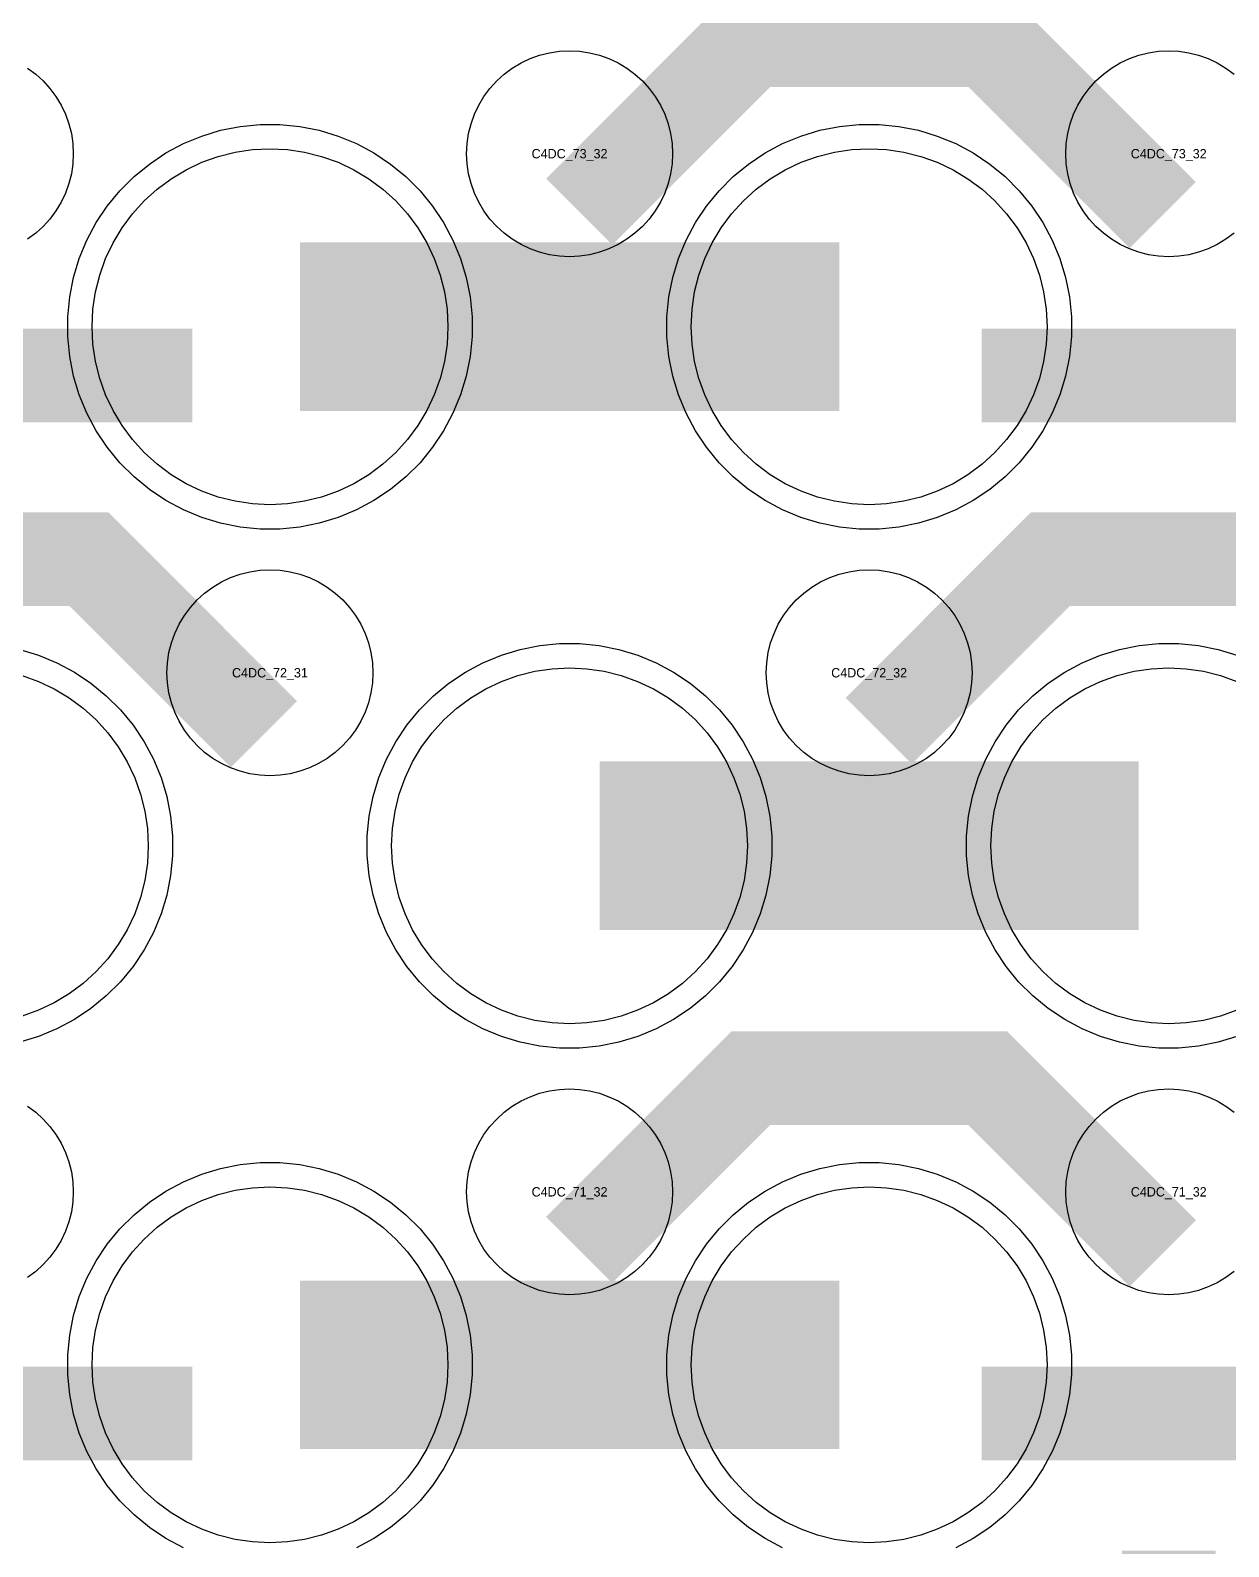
# Model space of a CAD drawing. Extents: x -11880 to 11880, y -14992 to 14992.
# Drawn here: x -1904 to -1584, y -5050.1 to -4645.3 of the extents above; entities that cross this region are included whole.
import ezdxf
from ezdxf.enums import TextEntityAlignment as Align

# ---------------------------------------------------------------- set-up
doc = ezdxf.new("R2010")
doc.units = 0
doc.header["$MEASUREMENT"] = 0
for name, color, linetype in [('GDS_775_DT_237', 138, 'CONTINUOUS'), ('RDL1_FS', 34, 'CONTINUOUS'), ('RDL_BS', 160, 'CONTINUOUS')]:
    doc.layers.add(name, color=color, linetype=linetype)

msp = doc.modelspace()

# ---------------------------------------------------------------- linework, layer by layer
at = {"layer": 'RDL1_FS'}
for points in [[(-1840, -4771.894), (-1844.657, -4771.665), (-1849.268, -4770.981), (-1853.791, -4769.849), (-1858.181, -4768.277), (-1862.395, -4766.285), (-1866.395, -4763.887), (-1870.14, -4761.109), (-1873.594, -4757.979), (-1876.724, -4754.525), (-1879.502, -4750.78), (-1881.9, -4746.78), (-1883.892, -4742.566), (-1885.464, -4738.176), (-1886.596, -4733.653), (-1887.28, -4729.042), (-1887.509, -4724.385), (-1887.28, -4719.728), (-1886.596, -4715.117), (-1885.464, -4710.594), (-1883.892, -4706.204), (-1881.9, -4701.99), (-1879.502, -4697.99), (-1876.724, -4694.245), (-1873.594, -4690.791), (-1870.14, -4687.661), (-1866.395, -4684.883), (-1862.395, -4682.485), (-1858.181, -4680.493), (-1853.791, -4678.921), (-1849.268, -4677.789), (-1844.657, -4677.105), (-1840, -4676.876), (-1835.343, -4677.105), (-1830.732, -4677.789), (-1826.209, -4678.921), (-1821.819, -4680.493), (-1817.605, -4682.485), (-1813.605, -4684.883), (-1809.86, -4687.661), (-1806.406, -4690.791), (-1803.276, -4694.245), (-1800.498, -4697.99), (-1798.1, -4701.99), (-1796.108, -4706.204), (-1794.536, -4710.594), (-1793.404, -4715.117), (-1792.72, -4719.728), (-1792.491, -4724.385), (-1792.72, -4729.042), (-1793.404, -4733.653), (-1794.536, -4738.176), (-1796.108, -4742.566), (-1798.1, -4746.78), (-1800.498, -4750.78), (-1803.276, -4754.525), (-1806.406, -4757.979), (-1809.86, -4761.109), (-1813.605, -4763.887), (-1817.605, -4766.285), (-1821.819, -4768.277), (-1826.209, -4769.849), (-1830.732, -4770.981), (-1835.343, -4771.665)], [(-1680, -4771.894), (-1684.657, -4771.665), (-1689.268, -4770.981), (-1693.791, -4769.849), (-1698.181, -4768.277), (-1702.395, -4766.285), (-1706.395, -4763.887), (-1710.14, -4761.109), (-1713.594, -4757.979), (-1716.724, -4754.525), (-1719.502, -4750.78), (-1721.9, -4746.78), (-1723.892, -4742.566), (-1725.464, -4738.176), (-1726.596, -4733.653), (-1727.28, -4729.042), (-1727.509, -4724.385), (-1727.28, -4719.728), (-1726.596, -4715.117), (-1725.464, -4710.594), (-1723.892, -4706.204), (-1721.9, -4701.99), (-1719.502, -4697.99), (-1716.724, -4694.245), (-1713.594, -4690.791), (-1710.14, -4687.661), (-1706.395, -4684.883), (-1702.395, -4682.485), (-1698.181, -4680.493), (-1693.791, -4678.921), (-1689.268, -4677.789), (-1684.657, -4677.105), (-1680, -4676.876), (-1675.343, -4677.105), (-1670.732, -4677.789), (-1666.209, -4678.921), (-1661.819, -4680.493), (-1657.605, -4682.485), (-1653.605, -4684.883), (-1649.86, -4687.661), (-1646.406, -4690.791), (-1643.276, -4694.245), (-1640.498, -4697.99), (-1638.1, -4701.99), (-1636.108, -4706.204), (-1634.536, -4710.594), (-1633.404, -4715.117), (-1632.72, -4719.728), (-1632.491, -4724.385), (-1632.72, -4729.042), (-1633.404, -4733.653), (-1634.536, -4738.176), (-1636.108, -4742.566), (-1638.1, -4746.78), (-1640.498, -4750.78), (-1643.276, -4754.525), (-1646.406, -4757.979), (-1649.86, -4761.109), (-1653.605, -4763.887), (-1657.605, -4766.285), (-1661.819, -4768.277), (-1666.209, -4769.849), (-1670.732, -4770.981), (-1675.343, -4771.665)], [(-1760, -4910.459), (-1764.657, -4910.23), (-1769.268, -4909.546), (-1773.791, -4908.414), (-1778.181, -4906.842), (-1782.395, -4904.85), (-1786.395, -4902.452), (-1790.14, -4899.674), (-1793.594, -4896.544), (-1796.724, -4893.09), (-1799.502, -4889.345), (-1801.9, -4885.345), (-1803.892, -4881.131), (-1805.464, -4876.741), (-1806.596, -4872.218), (-1807.28, -4867.607), (-1807.509, -4862.95), (-1807.28, -4858.293), (-1806.596, -4853.682), (-1805.464, -4849.159), (-1803.892, -4844.769), (-1801.9, -4840.555), (-1799.502, -4836.555), (-1796.724, -4832.81), (-1793.594, -4829.356), (-1790.14, -4826.226), (-1786.395, -4823.448), (-1782.395, -4821.05), (-1778.181, -4819.058), (-1773.791, -4817.486), (-1769.268, -4816.354), (-1764.657, -4815.67), (-1760, -4815.441), (-1755.343, -4815.67), (-1750.732, -4816.354), (-1746.209, -4817.486), (-1741.819, -4819.058), (-1737.605, -4821.05), (-1733.605, -4823.448), (-1729.86, -4826.226), (-1726.406, -4829.356), (-1723.276, -4832.81), (-1720.498, -4836.555), (-1718.1, -4840.555), (-1716.108, -4844.769), (-1714.536, -4849.159), (-1713.404, -4853.682), (-1712.72, -4858.293), (-1712.491, -4862.95), (-1712.72, -4867.607), (-1713.404, -4872.218), (-1714.536, -4876.741), (-1716.108, -4881.131), (-1718.1, -4885.345), (-1720.498, -4889.345), (-1723.276, -4893.09), (-1726.406, -4896.544), (-1729.86, -4899.674), (-1733.605, -4902.452), (-1737.605, -4904.85), (-1741.819, -4906.842), (-1746.209, -4908.414), (-1750.732, -4909.546), (-1755.343, -4910.23)], [(-1840, -5049.024), (-1844.657, -5048.795), (-1849.268, -5048.111), (-1853.791, -5046.979), (-1858.181, -5045.407), (-1862.395, -5043.415), (-1866.395, -5041.017), (-1870.14, -5038.239), (-1873.594, -5035.109), (-1876.724, -5031.655), (-1879.502, -5027.91), (-1881.9, -5023.91), (-1883.892, -5019.696), (-1885.464, -5015.306), (-1886.596, -5010.783), (-1887.28, -5006.172), (-1887.509, -5001.515), (-1887.28, -4996.858), (-1886.596, -4992.247), (-1885.464, -4987.724), (-1883.892, -4983.334), (-1881.9, -4979.12), (-1879.502, -4975.12), (-1876.724, -4971.375), (-1873.594, -4967.921), (-1870.14, -4964.791), (-1866.395, -4962.013), (-1862.395, -4959.615), (-1858.181, -4957.623), (-1853.791, -4956.051), (-1849.268, -4954.919), (-1844.657, -4954.235), (-1840, -4954.006), (-1835.343, -4954.235), (-1830.732, -4954.919), (-1826.209, -4956.051), (-1821.819, -4957.623), (-1817.605, -4959.615), (-1813.605, -4962.013), (-1809.86, -4964.791), (-1806.406, -4967.921), (-1803.276, -4971.375), (-1800.498, -4975.12), (-1798.1, -4979.12), (-1796.108, -4983.334), (-1794.536, -4987.724), (-1793.404, -4992.247), (-1792.72, -4996.858), (-1792.491, -5001.515), (-1792.72, -5006.172), (-1793.404, -5010.783), (-1794.536, -5015.306), (-1796.108, -5019.696), (-1798.1, -5023.91), (-1800.498, -5027.91), (-1803.276, -5031.655), (-1806.406, -5035.109), (-1809.86, -5038.239), (-1813.605, -5041.017), (-1817.605, -5043.415), (-1821.819, -5045.407), (-1826.209, -5046.979), (-1830.732, -5048.111), (-1835.343, -5048.795)], [(-1680, -5049.024), (-1684.657, -5048.795), (-1689.268, -5048.111), (-1693.791, -5046.979), (-1698.181, -5045.407), (-1702.395, -5043.415), (-1706.395, -5041.017), (-1710.14, -5038.239), (-1713.594, -5035.109), (-1716.724, -5031.655), (-1719.502, -5027.91), (-1721.9, -5023.91), (-1723.892, -5019.696), (-1725.464, -5015.306), (-1726.596, -5010.783), (-1727.28, -5006.172), (-1727.509, -5001.515), (-1727.28, -4996.858), (-1726.596, -4992.247), (-1725.464, -4987.724), (-1723.892, -4983.334), (-1721.9, -4979.12), (-1719.502, -4975.12), (-1716.724, -4971.375), (-1713.594, -4967.921), (-1710.14, -4964.791), (-1706.395, -4962.013), (-1702.395, -4959.615), (-1698.181, -4957.623), (-1693.791, -4956.051), (-1689.268, -4954.919), (-1684.657, -4954.235), (-1680, -4954.006), (-1675.343, -4954.235), (-1670.732, -4954.919), (-1666.209, -4956.051), (-1661.819, -4957.623), (-1657.605, -4959.615), (-1653.605, -4962.013), (-1649.86, -4964.791), (-1646.406, -4967.921), (-1643.276, -4971.375), (-1640.498, -4975.12), (-1638.1, -4979.12), (-1636.108, -4983.334), (-1634.536, -4987.724), (-1633.404, -4992.247), (-1632.72, -4996.858), (-1632.491, -5001.515), (-1632.72, -5006.172), (-1633.404, -5010.783), (-1634.536, -5015.306), (-1636.108, -5019.696), (-1638.1, -5023.91), (-1640.498, -5027.91), (-1643.276, -5031.655), (-1646.406, -5035.109), (-1649.86, -5038.239), (-1653.605, -5041.017), (-1657.605, -5043.415), (-1661.819, -5045.407), (-1666.209, -5046.979), (-1670.732, -5048.111), (-1675.343, -5048.795)]]:
    msp.add_lwpolyline(points, close=True, dxfattribs=at)
for points in [[(-1831.998, -4724.385, 45, 45, 0), (-1759.998, -4724.385, 45, 45, 0)], [(-1759.998, -4724.385, 45, 45, 0), (-1687.998, -4724.385, 45, 45, 0)], [(-1751.998, -4862.95, 45, 45, 0), (-1679.998, -4862.95, 45, 45, 0)], [(-1679.998, -4862.95, 45, 45, 0), (-1607.998, -4862.95, 45, 45, 0)], [(-1831.998, -5001.515, 45, 45, 0), (-1759.998, -5001.515, 45, 45, 0)], [(-1759.998, -5001.515, 45, 45, 0), (-1687.998, -5001.515, 45, 45, 0)]]:
    msp.add_lwpolyline(points, format="xyseb", dxfattribs=at)
msp.add_lwpolyline([(-1581.819, -4906.842), (-1586.209, -4908.414), (-1590.732, -4909.546), (-1595.343, -4910.23), (-1600, -4910.459), (-1604.657, -4910.23), (-1609.268, -4909.546), (-1613.791, -4908.414), (-1618.181, -4906.842), (-1622.395, -4904.85), (-1626.395, -4902.452), (-1630.14, -4899.674), (-1633.594, -4896.544), (-1636.724, -4893.09), (-1639.502, -4889.345), (-1641.9, -4885.345), (-1643.892, -4881.131), (-1645.464, -4876.741), (-1646.596, -4872.218), (-1647.28, -4867.607), (-1647.509, -4862.95), (-1647.28, -4858.293), (-1646.596, -4853.682), (-1645.464, -4849.159), (-1643.892, -4844.769), (-1641.9, -4840.555), (-1639.502, -4836.555), (-1636.724, -4832.81), (-1633.594, -4829.356), (-1630.14, -4826.226), (-1626.395, -4823.448), (-1622.395, -4821.05), (-1618.181, -4819.058), (-1613.791, -4817.486), (-1609.268, -4816.354), (-1604.657, -4815.67), (-1600, -4815.441), (-1595.343, -4815.67), (-1590.732, -4816.354), (-1586.209, -4817.486), (-1581.819, -4819.058)], dxfattribs=at)
at = {"layer": 'RDL1_FS', "color": 240, "true_color": 0xed1f24}
msp.add_lwpolyline([(-1906.209, -4817.486), (-1901.819, -4819.058), (-1897.605, -4821.05), (-1893.605, -4823.448), (-1889.86, -4826.226), (-1886.406, -4829.356), (-1883.276, -4832.81), (-1880.498, -4836.555), (-1878.1, -4840.555), (-1876.108, -4844.769), (-1874.536, -4849.159), (-1873.404, -4853.682), (-1872.72, -4858.293), (-1872.491, -4862.95), (-1872.72, -4867.607), (-1873.404, -4872.218), (-1874.536, -4876.741), (-1876.108, -4881.131), (-1878.1, -4885.345), (-1880.498, -4889.345), (-1883.276, -4893.09), (-1886.406, -4896.544), (-1889.86, -4899.674), (-1893.605, -4902.452), (-1897.605, -4904.85), (-1901.819, -4906.842), (-1906.209, -4908.414)], dxfattribs=at)
at = {"layer": 'RDL_BS'}
for points in [[(-1757.438, -4693.699, 25, 25, 0), (-1711.623, -4647.884, 25, 25, 0), (-1678.07, -4647.884, 25, 25, 0)], [(-1601.599, -4694.598, 25, 25, 0), (-1648.313, -4647.884, 25, 25, 0), (-1678.071, -4647.884, 25, 25, 0)], [(-1969.984, -4737.398, 25, 25, 0), (-1860.719, -4737.398, 25, 25, 0)], [(-1649.984, -4737.398, 25, 25, 0), (-1540.719, -4737.398, 25, 25, 0)], [(-1841.599, -4833.163, 25, 25, 0), (-1888.313, -4786.449, 25, 25, 0), (-1918.071, -4786.449, 25, 25, 0)], [(-1677.438, -4832.264, 25, 25, 0), (-1631.623, -4786.449, 25, 25, 0), (-1598.07, -4786.449, 25, 25, 0)], [(-1521.599, -4833.163, 25, 25, 0), (-1568.313, -4786.449, 25, 25, 0), (-1598.071, -4786.449, 25, 25, 0)], [(-1757.438, -4970.829, 25, 25, 0), (-1711.623, -4925.014, 25, 25, 0), (-1678.07, -4925.014, 25, 25, 0)], [(-1601.599, -4971.728, 25, 25, 0), (-1648.313, -4925.014, 25, 25, 0), (-1678.071, -4925.014, 25, 25, 0)], [(-1969.984, -5014.528, 25, 25, 0), (-1860.719, -5014.528, 25, 25, 0)], [(-1649.984, -5014.528, 25, 25, 0), (-1540.719, -5014.528, 25, 25, 0)], [(-1600, -5165.08, 25, 25, 0), (-1600, -5051.079, 25, 25, 0)]]:
    msp.add_lwpolyline(points, format="xyseb", dxfattribs=at)
for points in [[(-1760, -4705.691), (-1762.693, -4705.559), (-1765.365, -4705.163), (-1767.984, -4704.506), (-1770.519, -4703.599), (-1772.956, -4702.447), (-1775.28, -4701.054), (-1777.443, -4699.451), (-1779.442, -4697.639), (-1781.254, -4695.64), (-1782.857, -4693.477), (-1784.25, -4691.153), (-1785.402, -4688.716), (-1786.309, -4686.181), (-1786.966, -4683.562), (-1787.362, -4680.89), (-1787.494, -4678.197), (-1787.362, -4675.504), (-1786.966, -4672.832), (-1786.309, -4670.213), (-1785.402, -4667.678), (-1784.25, -4665.241), (-1782.857, -4662.917), (-1781.254, -4660.754), (-1779.442, -4658.755), (-1777.443, -4656.943), (-1775.28, -4655.34), (-1772.956, -4653.947), (-1770.519, -4652.795), (-1767.984, -4651.888), (-1765.365, -4651.231), (-1762.693, -4650.835), (-1760, -4650.703), (-1757.307, -4650.835), (-1754.635, -4651.231), (-1752.016, -4651.888), (-1749.481, -4652.795), (-1747.044, -4653.947), (-1744.72, -4655.34), (-1742.557, -4656.943), (-1740.558, -4658.755), (-1738.746, -4660.754), (-1737.143, -4662.917), (-1735.75, -4665.241), (-1734.598, -4667.678), (-1733.691, -4670.213), (-1733.034, -4672.832), (-1732.638, -4675.504), (-1732.506, -4678.197), (-1732.638, -4680.89), (-1733.034, -4683.562), (-1733.691, -4686.181), (-1734.598, -4688.716), (-1735.75, -4691.153), (-1737.143, -4693.477), (-1738.746, -4695.64), (-1740.558, -4697.639), (-1742.557, -4699.451), (-1744.72, -4701.054), (-1747.044, -4702.447), (-1749.481, -4703.599), (-1752.016, -4704.506), (-1754.635, -4705.163), (-1757.307, -4705.559)], [(-1842.644, -4778.385), (-1847.938, -4777.868), (-1853.165, -4776.822), (-1858.205, -4775.291), (-1863.115, -4773.26), (-1867.777, -4770.768), (-1872.191, -4767.821), (-1876.292, -4764.459), (-1880.074, -4760.677), (-1883.436, -4756.576), (-1886.383, -4752.162), (-1888.875, -4747.5), (-1890.906, -4742.59), (-1892.437, -4737.55), (-1893.483, -4732.323), (-1894, -4727.029), (-1894, -4721.741), (-1893.483, -4716.447), (-1892.437, -4711.22), (-1890.906, -4706.18), (-1888.875, -4701.27), (-1886.383, -4696.608), (-1883.436, -4692.194), (-1880.074, -4688.093), (-1876.292, -4684.311), (-1872.191, -4680.949), (-1867.777, -4678.002), (-1863.115, -4675.51), (-1858.205, -4673.479), (-1853.165, -4671.948), (-1847.938, -4670.902), (-1842.644, -4670.385), (-1837.356, -4670.385), (-1832.062, -4670.902), (-1826.835, -4671.948), (-1821.795, -4673.479), (-1816.885, -4675.51), (-1812.223, -4678.002), (-1807.809, -4680.949), (-1803.708, -4684.311), (-1799.926, -4688.093), (-1796.564, -4692.194), (-1793.617, -4696.608), (-1791.125, -4701.27), (-1789.094, -4706.18), (-1787.563, -4711.22), (-1786.517, -4716.447), (-1786, -4721.741), (-1786, -4727.029), (-1786.517, -4732.323), (-1787.563, -4737.55), (-1789.094, -4742.59), (-1791.125, -4747.5), (-1793.617, -4752.162), (-1796.564, -4756.576), (-1799.926, -4760.677), (-1803.708, -4764.459), (-1807.809, -4767.821), (-1812.223, -4770.768), (-1816.885, -4773.26), (-1821.795, -4775.291), (-1826.835, -4776.822), (-1832.062, -4777.868), (-1837.356, -4778.385)], [(-1682.644, -4778.385), (-1687.938, -4777.868), (-1693.165, -4776.822), (-1698.205, -4775.291), (-1703.115, -4773.26), (-1707.777, -4770.768), (-1712.191, -4767.821), (-1716.292, -4764.459), (-1720.074, -4760.677), (-1723.436, -4756.576), (-1726.383, -4752.162), (-1728.875, -4747.5), (-1730.906, -4742.59), (-1732.437, -4737.55), (-1733.483, -4732.323), (-1734, -4727.029), (-1734, -4721.741), (-1733.483, -4716.447), (-1732.437, -4711.22), (-1730.906, -4706.18), (-1728.875, -4701.27), (-1726.383, -4696.608), (-1723.436, -4692.194), (-1720.074, -4688.093), (-1716.292, -4684.311), (-1712.191, -4680.949), (-1707.777, -4678.002), (-1703.115, -4675.51), (-1698.205, -4673.479), (-1693.165, -4671.948), (-1687.938, -4670.902), (-1682.644, -4670.385), (-1677.356, -4670.385), (-1672.062, -4670.902), (-1666.835, -4671.948), (-1661.795, -4673.479), (-1656.885, -4675.51), (-1652.223, -4678.002), (-1647.809, -4680.949), (-1643.708, -4684.311), (-1639.926, -4688.093), (-1636.564, -4692.194), (-1633.617, -4696.608), (-1631.125, -4701.27), (-1629.094, -4706.18), (-1627.563, -4711.22), (-1626.517, -4716.447), (-1626, -4721.741), (-1626, -4727.029), (-1626.517, -4732.323), (-1627.563, -4737.55), (-1629.094, -4742.59), (-1631.125, -4747.5), (-1633.617, -4752.162), (-1636.564, -4756.576), (-1639.926, -4760.677), (-1643.708, -4764.459), (-1647.809, -4767.821), (-1652.223, -4770.768), (-1656.885, -4773.26), (-1661.795, -4775.291), (-1666.835, -4776.822), (-1672.062, -4777.868), (-1677.356, -4778.385)], [(-1840, -4844.256), (-1842.693, -4844.124), (-1845.365, -4843.728), (-1847.984, -4843.071), (-1850.519, -4842.164), (-1852.956, -4841.012), (-1855.28, -4839.619), (-1857.443, -4838.016), (-1859.442, -4836.204), (-1861.254, -4834.205), (-1862.857, -4832.042), (-1864.25, -4829.718), (-1865.402, -4827.281), (-1866.309, -4824.746), (-1866.966, -4822.127), (-1867.362, -4819.455), (-1867.494, -4816.762), (-1867.362, -4814.069), (-1866.966, -4811.397), (-1866.309, -4808.778), (-1865.402, -4806.243), (-1864.25, -4803.806), (-1862.857, -4801.482), (-1861.254, -4799.319), (-1859.442, -4797.32), (-1857.443, -4795.508), (-1855.28, -4793.905), (-1852.956, -4792.512), (-1850.519, -4791.36), (-1847.984, -4790.453), (-1845.365, -4789.796), (-1842.693, -4789.4), (-1840, -4789.268), (-1837.307, -4789.4), (-1834.635, -4789.796), (-1832.016, -4790.453), (-1829.481, -4791.36), (-1827.044, -4792.512), (-1824.72, -4793.905), (-1822.557, -4795.508), (-1820.558, -4797.32), (-1818.746, -4799.319), (-1817.143, -4801.482), (-1815.75, -4803.806), (-1814.598, -4806.243), (-1813.691, -4808.778), (-1813.034, -4811.397), (-1812.638, -4814.069), (-1812.506, -4816.762), (-1812.638, -4819.455), (-1813.034, -4822.127), (-1813.691, -4824.746), (-1814.598, -4827.281), (-1815.75, -4829.718), (-1817.143, -4832.042), (-1818.746, -4834.205), (-1820.558, -4836.204), (-1822.557, -4838.016), (-1824.72, -4839.619), (-1827.044, -4841.012), (-1829.481, -4842.164), (-1832.016, -4843.071), (-1834.635, -4843.728), (-1837.307, -4844.124)], [(-1680, -4844.256), (-1682.693, -4844.124), (-1685.365, -4843.728), (-1687.984, -4843.071), (-1690.519, -4842.164), (-1692.956, -4841.012), (-1695.28, -4839.619), (-1697.443, -4838.016), (-1699.442, -4836.204), (-1701.254, -4834.205), (-1702.857, -4832.042), (-1704.25, -4829.718), (-1705.402, -4827.281), (-1706.309, -4824.746), (-1706.966, -4822.127), (-1707.362, -4819.455), (-1707.494, -4816.762), (-1707.362, -4814.069), (-1706.966, -4811.397), (-1706.309, -4808.778), (-1705.402, -4806.243), (-1704.25, -4803.806), (-1702.857, -4801.482), (-1701.254, -4799.319), (-1699.442, -4797.32), (-1697.443, -4795.508), (-1695.28, -4793.905), (-1692.956, -4792.512), (-1690.519, -4791.36), (-1687.984, -4790.453), (-1685.365, -4789.796), (-1682.693, -4789.4), (-1680, -4789.268), (-1677.307, -4789.4), (-1674.635, -4789.796), (-1672.016, -4790.453), (-1669.481, -4791.36), (-1667.044, -4792.512), (-1664.72, -4793.905), (-1662.557, -4795.508), (-1660.558, -4797.32), (-1658.746, -4799.319), (-1657.143, -4801.482), (-1655.75, -4803.806), (-1654.598, -4806.243), (-1653.691, -4808.778), (-1653.034, -4811.397), (-1652.638, -4814.069), (-1652.506, -4816.762), (-1652.638, -4819.455), (-1653.034, -4822.127), (-1653.691, -4824.746), (-1654.598, -4827.281), (-1655.75, -4829.718), (-1657.143, -4832.042), (-1658.746, -4834.205), (-1660.558, -4836.204), (-1662.557, -4838.016), (-1664.72, -4839.619), (-1667.044, -4841.012), (-1669.481, -4842.164), (-1672.016, -4843.071), (-1674.635, -4843.728), (-1677.307, -4844.124)], [(-1762.644, -4916.95), (-1767.938, -4916.433), (-1773.165, -4915.387), (-1778.205, -4913.856), (-1783.115, -4911.825), (-1787.777, -4909.333), (-1792.191, -4906.386), (-1796.292, -4903.024), (-1800.074, -4899.242), (-1803.436, -4895.141), (-1806.383, -4890.727), (-1808.875, -4886.065), (-1810.906, -4881.155), (-1812.437, -4876.115), (-1813.483, -4870.888), (-1814, -4865.594), (-1814, -4860.306), (-1813.483, -4855.012), (-1812.437, -4849.785), (-1810.906, -4844.745), (-1808.875, -4839.835), (-1806.383, -4835.173), (-1803.436, -4830.759), (-1800.074, -4826.658), (-1796.292, -4822.876), (-1792.191, -4819.514), (-1787.777, -4816.567), (-1783.115, -4814.075), (-1778.205, -4812.044), (-1773.165, -4810.513), (-1767.938, -4809.467), (-1762.644, -4808.95), (-1757.356, -4808.95), (-1752.062, -4809.467), (-1746.835, -4810.513), (-1741.795, -4812.044), (-1736.885, -4814.075), (-1732.223, -4816.567), (-1727.809, -4819.514), (-1723.708, -4822.876), (-1719.926, -4826.658), (-1716.564, -4830.759), (-1713.617, -4835.173), (-1711.125, -4839.835), (-1709.094, -4844.745), (-1707.563, -4849.785), (-1706.517, -4855.012), (-1706, -4860.306), (-1706, -4865.594), (-1706.517, -4870.888), (-1707.563, -4876.115), (-1709.094, -4881.155), (-1711.125, -4886.065), (-1713.617, -4890.727), (-1716.564, -4895.141), (-1719.926, -4899.242), (-1723.708, -4903.024), (-1727.809, -4906.386), (-1732.223, -4909.333), (-1736.885, -4911.825), (-1741.795, -4913.856), (-1746.835, -4915.387), (-1752.062, -4916.433), (-1757.356, -4916.95)], [(-1760, -4982.821), (-1762.693, -4982.689), (-1765.365, -4982.293), (-1767.984, -4981.636), (-1770.519, -4980.729), (-1772.956, -4979.577), (-1775.28, -4978.184), (-1777.443, -4976.581), (-1779.442, -4974.769), (-1781.254, -4972.77), (-1782.857, -4970.607), (-1784.25, -4968.283), (-1785.402, -4965.846), (-1786.309, -4963.311), (-1786.966, -4960.692), (-1787.362, -4958.02), (-1787.494, -4955.327), (-1787.362, -4952.634), (-1786.966, -4949.962), (-1786.309, -4947.343), (-1785.402, -4944.808), (-1784.25, -4942.371), (-1782.857, -4940.047), (-1781.254, -4937.884), (-1779.442, -4935.885), (-1777.443, -4934.073), (-1775.28, -4932.47), (-1772.956, -4931.077), (-1770.519, -4929.925), (-1767.984, -4929.018), (-1765.365, -4928.361), (-1762.693, -4927.965), (-1760, -4927.833), (-1757.307, -4927.965), (-1754.635, -4928.361), (-1752.016, -4929.018), (-1749.481, -4929.925), (-1747.044, -4931.077), (-1744.72, -4932.47), (-1742.557, -4934.073), (-1740.558, -4935.885), (-1738.746, -4937.884), (-1737.143, -4940.047), (-1735.75, -4942.371), (-1734.598, -4944.808), (-1733.691, -4947.343), (-1733.034, -4949.962), (-1732.638, -4952.634), (-1732.506, -4955.327), (-1732.638, -4958.02), (-1733.034, -4960.692), (-1733.691, -4963.311), (-1734.598, -4965.846), (-1735.75, -4968.283), (-1737.143, -4970.607), (-1738.746, -4972.77), (-1740.558, -4974.769), (-1742.557, -4976.581), (-1744.72, -4978.184), (-1747.044, -4979.577), (-1749.481, -4980.729), (-1752.016, -4981.636), (-1754.635, -4982.293), (-1757.307, -4982.689)]]:
    msp.add_lwpolyline(points, close=True, dxfattribs=at)
for points in [[(-1582.557, -4699.451), (-1584.72, -4701.054), (-1587.044, -4702.447), (-1589.481, -4703.599), (-1592.016, -4704.506), (-1594.635, -4705.163), (-1597.307, -4705.559), (-1600, -4705.691), (-1602.693, -4705.559), (-1605.365, -4705.163), (-1607.984, -4704.506), (-1610.519, -4703.599), (-1612.956, -4702.447), (-1615.28, -4701.054), (-1617.443, -4699.451), (-1619.442, -4697.639), (-1621.254, -4695.64), (-1622.857, -4693.477), (-1624.25, -4691.153), (-1625.402, -4688.716), (-1626.309, -4686.181), (-1626.966, -4683.562), (-1627.362, -4680.89), (-1627.494, -4678.197), (-1627.362, -4675.504), (-1626.966, -4672.832), (-1626.309, -4670.213), (-1625.402, -4667.678), (-1624.25, -4665.241), (-1622.857, -4662.917), (-1621.254, -4660.754), (-1619.442, -4658.755), (-1617.443, -4656.943), (-1615.28, -4655.34), (-1612.956, -4653.947), (-1610.519, -4652.795), (-1607.984, -4651.888), (-1605.365, -4651.231), (-1602.693, -4650.835), (-1600, -4650.703), (-1597.307, -4650.835), (-1594.635, -4651.231), (-1592.016, -4651.888), (-1589.481, -4652.795), (-1587.044, -4653.947), (-1584.72, -4655.34), (-1582.557, -4656.943)], [(-1904.72, -4655.34), (-1902.557, -4656.943), (-1900.558, -4658.755), (-1898.746, -4660.754), (-1897.143, -4662.917), (-1895.75, -4665.241), (-1894.598, -4667.678), (-1893.691, -4670.213), (-1893.034, -4672.832), (-1892.638, -4675.504), (-1892.506, -4678.197), (-1892.638, -4680.89), (-1893.034, -4683.562), (-1893.691, -4686.181), (-1894.598, -4688.716), (-1895.75, -4691.153), (-1897.143, -4693.477), (-1898.746, -4695.64), (-1900.558, -4697.639), (-1902.557, -4699.451), (-1904.72, -4701.054)], [(-1581.795, -4913.856), (-1586.835, -4915.387), (-1592.062, -4916.433), (-1597.356, -4916.95), (-1602.644, -4916.95), (-1607.938, -4916.433), (-1613.165, -4915.387), (-1618.205, -4913.856), (-1623.115, -4911.825), (-1627.777, -4909.333), (-1632.191, -4906.386), (-1636.292, -4903.024), (-1640.074, -4899.242), (-1643.436, -4895.141), (-1646.383, -4890.727), (-1648.875, -4886.065), (-1650.906, -4881.155), (-1652.437, -4876.115), (-1653.483, -4870.888), (-1654, -4865.594), (-1654, -4860.306), (-1653.483, -4855.012), (-1652.437, -4849.785), (-1650.906, -4844.745), (-1648.875, -4839.835), (-1646.383, -4835.173), (-1643.436, -4830.759), (-1640.074, -4826.658), (-1636.292, -4822.876), (-1632.191, -4819.514), (-1627.777, -4816.567), (-1623.115, -4814.075), (-1618.205, -4812.044), (-1613.165, -4810.513), (-1607.938, -4809.467), (-1602.644, -4808.95), (-1597.356, -4808.95), (-1592.062, -4809.467), (-1586.835, -4810.513), (-1581.795, -4812.044)], [(-1582.557, -4976.581), (-1584.72, -4978.184), (-1587.044, -4979.577), (-1589.481, -4980.729), (-1592.016, -4981.636), (-1594.635, -4982.293), (-1597.307, -4982.689), (-1600, -4982.821), (-1602.693, -4982.689), (-1605.365, -4982.293), (-1607.984, -4981.636), (-1610.519, -4980.729), (-1612.956, -4979.577), (-1615.28, -4978.184), (-1617.443, -4976.581), (-1619.442, -4974.769), (-1621.254, -4972.77), (-1622.857, -4970.607), (-1624.25, -4968.283), (-1625.402, -4965.846), (-1626.309, -4963.311), (-1626.966, -4960.692), (-1627.362, -4958.02), (-1627.494, -4955.327), (-1627.362, -4952.634), (-1626.966, -4949.962), (-1626.309, -4947.343), (-1625.402, -4944.808), (-1624.25, -4942.371), (-1622.857, -4940.047), (-1621.254, -4937.884), (-1619.442, -4935.885), (-1617.443, -4934.073), (-1615.28, -4932.47), (-1612.956, -4931.077), (-1610.519, -4929.925), (-1607.984, -4929.018), (-1605.365, -4928.361), (-1602.693, -4927.965), (-1600, -4927.833), (-1597.307, -4927.965), (-1594.635, -4928.361), (-1592.016, -4929.018), (-1589.481, -4929.925), (-1587.044, -4931.077), (-1584.72, -4932.47), (-1582.557, -4934.073)], [(-1904.72, -4932.47), (-1902.557, -4934.073), (-1900.558, -4935.885), (-1898.746, -4937.884), (-1897.143, -4940.047), (-1895.75, -4942.371), (-1894.598, -4944.808), (-1893.691, -4947.343), (-1893.034, -4949.962), (-1892.638, -4952.634), (-1892.506, -4955.327), (-1892.638, -4958.02), (-1893.034, -4960.692), (-1893.691, -4963.311), (-1894.598, -4965.846), (-1895.75, -4968.283), (-1897.143, -4970.607), (-1898.746, -4972.77), (-1900.558, -4974.769), (-1902.557, -4976.581), (-1904.72, -4978.184)], [(-1863.115, -5050.39), (-1867.777, -5047.898), (-1872.191, -5044.951), (-1876.292, -5041.589), (-1880.074, -5037.807), (-1883.436, -5033.706), (-1886.383, -5029.292), (-1888.875, -5024.63), (-1890.906, -5019.72), (-1892.437, -5014.68), (-1893.483, -5009.453), (-1894, -5004.159), (-1894, -4998.871), (-1893.483, -4993.577), (-1892.437, -4988.35), (-1890.906, -4983.31), (-1888.875, -4978.4), (-1886.383, -4973.738), (-1883.436, -4969.324), (-1880.074, -4965.223), (-1876.292, -4961.441), (-1872.191, -4958.079), (-1867.777, -4955.132), (-1863.115, -4952.64), (-1858.205, -4950.609), (-1853.165, -4949.078), (-1847.938, -4948.032), (-1842.644, -4947.515), (-1837.356, -4947.515), (-1832.062, -4948.032), (-1826.835, -4949.078), (-1821.795, -4950.609), (-1816.885, -4952.64), (-1812.223, -4955.132), (-1807.809, -4958.079), (-1803.708, -4961.441), (-1799.926, -4965.223), (-1796.564, -4969.324), (-1793.617, -4973.738), (-1791.125, -4978.4), (-1789.094, -4983.31), (-1787.563, -4988.35), (-1786.517, -4993.577), (-1786, -4998.871), (-1786, -5004.159), (-1786.517, -5009.453), (-1787.563, -5014.68), (-1789.094, -5019.72), (-1791.125, -5024.63), (-1793.617, -5029.292), (-1796.564, -5033.706), (-1799.926, -5037.807), (-1803.708, -5041.589), (-1807.809, -5044.951), (-1812.223, -5047.898), (-1816.885, -5050.39)], [(-1703.115, -5050.39), (-1707.777, -5047.898), (-1712.191, -5044.951), (-1716.292, -5041.589), (-1720.074, -5037.807), (-1723.436, -5033.706), (-1726.383, -5029.292), (-1728.875, -5024.63), (-1730.906, -5019.72), (-1732.437, -5014.68), (-1733.483, -5009.453), (-1734, -5004.159), (-1734, -4998.871), (-1733.483, -4993.577), (-1732.437, -4988.35), (-1730.906, -4983.31), (-1728.875, -4978.4), (-1726.383, -4973.738), (-1723.436, -4969.324), (-1720.074, -4965.223), (-1716.292, -4961.441), (-1712.191, -4958.079), (-1707.777, -4955.132), (-1703.115, -4952.64), (-1698.205, -4950.609), (-1693.165, -4949.078), (-1687.938, -4948.032), (-1682.644, -4947.515), (-1677.356, -4947.515), (-1672.062, -4948.032), (-1666.835, -4949.078), (-1661.795, -4950.609), (-1656.885, -4952.64), (-1652.223, -4955.132), (-1647.809, -4958.079), (-1643.708, -4961.441), (-1639.926, -4965.223), (-1636.564, -4969.324), (-1633.617, -4973.738), (-1631.125, -4978.4), (-1629.094, -4983.31), (-1627.563, -4988.35), (-1626.517, -4993.577), (-1626, -4998.871), (-1626, -5004.159), (-1626.517, -5009.453), (-1627.563, -5014.68), (-1629.094, -5019.72), (-1631.125, -5024.63), (-1633.617, -5029.292), (-1636.564, -5033.706), (-1639.926, -5037.807), (-1643.708, -5041.589), (-1647.809, -5044.951), (-1652.223, -5047.898), (-1656.885, -5050.39)]]:
    msp.add_lwpolyline(points, dxfattribs=at)
at = {"layer": 'RDL_BS', "color": 240, "true_color": 0xed1f24}
msp.add_lwpolyline([(-1906.835, -4810.513), (-1901.795, -4812.044), (-1896.885, -4814.075), (-1892.223, -4816.567), (-1887.809, -4819.514), (-1883.708, -4822.876), (-1879.926, -4826.658), (-1876.564, -4830.759), (-1873.617, -4835.173), (-1871.125, -4839.835), (-1869.094, -4844.745), (-1867.563, -4849.785), (-1866.517, -4855.012), (-1866, -4860.306), (-1866, -4865.594), (-1866.517, -4870.888), (-1867.563, -4876.115), (-1869.094, -4881.155), (-1871.125, -4886.065), (-1873.617, -4890.727), (-1876.564, -4895.141), (-1879.926, -4899.242), (-1883.708, -4903.024), (-1887.809, -4906.386), (-1892.223, -4909.333), (-1896.885, -4911.825), (-1901.795, -4913.856), (-1906.835, -4915.387)], dxfattribs=at)

# ---------------------------------------------------------------- texts
at = {"layer": 'GDS_775_DT_237'}
for s, p in [('C4DC_73_32', (-1760, -4678.197)), ('C4DC_73_32', (-1760, -4678.197)), ('C4DC_73_32', (-1600, -4678.197)), ('C4DC_73_32', (-1600, -4678.197)), ('C4DC_72_31', (-1840, -4816.762)), ('C4DC_72_31', (-1840, -4816.762)), ('C4DC_72_32', (-1680, -4816.762)), ('C4DC_72_32', (-1680, -4816.762)), ('C4DC_71_32', (-1760, -4955.327)), ('C4DC_71_32', (-1760, -4955.327)), ('C4DC_71_32', (-1600, -4955.327)), ('C4DC_71_32', (-1600, -4955.327))]:
    msp.add_text(s, height=2.5, dxfattribs=at).set_placement(p, align=Align.MIDDLE_CENTER)

doc.saveas('drawing.dxf')
